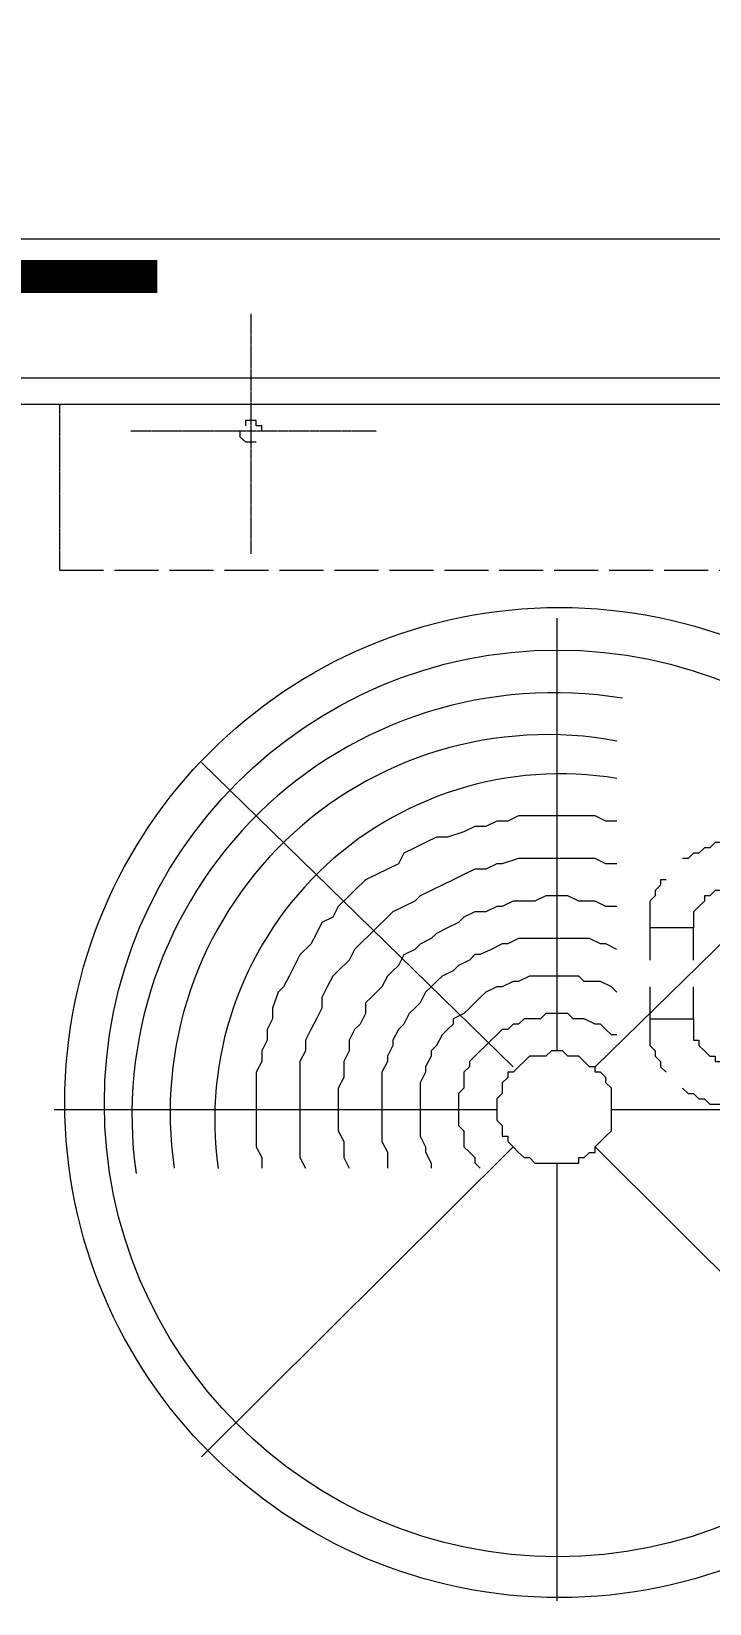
# Model space of a CAD drawing. Header units: metres. Extents: x 841183 to 1048542, y 259326 to 317714.
# Drawn here: x 1010203 to 1010820, y 308515 to 309943 of the extents above; entities that cross this region are included whole.
import ezdxf

# ---------------------------------------------------------------- set-up
doc = ezdxf.new("R2010")
doc.units = ezdxf.units.M
doc.header["$PDMODE"] = 34
doc.linetypes.add('HIDDEN', pattern=[0.375, 0.25, -0.125])
doc.linetypes.add('PDF_IMPORT', pattern=[1, 0.8, -0.2])
doc.layers.add('A-REFLECT DOWN', color=252, linetype='Continuous', transparency=0.6)
doc.layers.add('PDF2_Geometry', color=7, linetype='Continuous')
doc.layers.add('RETURN AIR DUCT', color=160, linetype='HIDDEN')
doc.styles.get("Standard").update_dxf_attribs({"font": 'ARIALN.TTF'})
doc.dimstyles.get("Standard").update_dxf_attribs({"dimtxt": 200, "dimasz": 150, "dimexe": 150, "dimexo": 150, "dimgap": 100, "dimtad": 0, "dimtih": 1, "dimtoh": 1, "dimdec": 0, "dimzin": 0, "dimdsep": 46, "dimtxsty": 'Standard', "dimcen": 0.09, "dimadec": 0, "dimazin": 0, "dimtfac": 1, "dimtdec": 0, "dimtofl": 0, "dimtmove": 0, "dimatfit": 3, "dimfxl": 1, "dimtolj": 1, "dimtzin": 0, "dimarcsym": 0})

# ---------------------------------------------------------------- blocks, each defined once
blk = doc.blocks.new('A$C46a051ea')
at = {"layer": 'PDF2_Geometry', "lineweight": 5}
for points in [[(4910.4, 1242.5), (2778.3, 1242.5), (-1744.5, 1242.5)], [(4910.5, 1242.5), (4910.5, 1092.1), (2778.3, 1092.1)], [(2778.3, 1116.3), (4910.4, 1116.3)], [(3041.7, 1067.8), (3041.7, 1072.6), (3036.7, 1072.6), (3036.7, 1077.5), (3031.8, 1077.5), (3026.8, 1077.5), (3026.8, 1072.6)], [(3021.8, 1067.8), (3021.8, 1062.9), (3026.8, 1058.1), (3031.8, 1058.1), (3036.7, 1058.1)], [(3310.1, 897.9), (3310.1, 504.8)], [(2987, 766.9), (3270.3, 490.2)], [(3344.9, 490.2), (3628.2, 766.9)], [(3364.8, 713.5), (3354.8, 713.5), (3344.9, 718.3), (3330, 718.3), (3320, 718.3), (3310.1, 718.3), (3300.1, 718.3), (3285.2, 718.3), (3275.3, 718.3), (3265.4, 713.5), (3255.4, 713.5), (3245.5, 708.6), (3235.5, 708.6), (3225.6, 703.8), (3210.7, 698.9), (3200.7, 698.9), (3190.8, 694.1), (3180.9, 689.2), (3170.9, 684.4), (3166, 674.6), (3156, 669.8), (3146.1, 664.9), (3136.1, 660.1), (3126.2, 650.4), (3121.2, 645.5), (3111.3, 635.8), (3106.3, 626.1), (3096.4, 621.3), (3091.4, 611.5), (3086.4, 601.8), (3076.5, 592.1), (3071.5, 582.4), (3066.6, 572.7), (3061.6, 563), (3056.6, 558.2), (3051.6, 543.6), (3051.6, 533.9), (3046.7, 524.2), (3046.7, 514.5), (3041.7, 504.8), (3041.7, 495.1), (3036.7, 485.4), (3036.7, 470.8), (3036.7, 461.1), (3036.7, 451.4), (3036.7, 441.7), (3036.7, 427.1), (3036.7, 417.4), (3041.7, 407.7), (3041.7, 398)], [(3474.1, 655.3), (3474.1, 694.1), (3469.1, 694.1), (3459.2, 694.1), (3454.2, 694.1), (3449.2, 689.2), (3444.3, 689.2), (3439.3, 684.4), (3434.3, 684.4), (3429.4, 679.5), (3424.4, 679.5)], [(3364.8, 674.7), (3354.8, 674.7), (3344.9, 679.5), (3334.9, 679.5), (3325, 679.5), (3315.1, 679.5), (3305.1, 679.5), (3295.2, 679.5), (3285.2, 679.5), (3275.3, 679.5), (3260.4, 674.7), (3255.4, 674.7), (3245.5, 669.8), (3235.5, 669.8), (3225.6, 665), (3215.7, 660.1), (3205.7, 655.2), (3195.8, 650.4), (3185.8, 645.5), (3180.9, 640.7), (3170.9, 635.8), (3161, 631), (3156, 626.1), (3146.1, 616.4), (3141.1, 611.6), (3131.2, 601.9), (3126.2, 597), (3121.2, 587.3), (3111.3, 577.6), (3106.3, 572.7), (3101.3, 563), (3096.4, 553.3), (3096.4, 543.6), (3091.4, 533.9), (3086.4, 524.2), (3081.5, 514.5), (3081.5, 504.8), (3076.5, 495.1), (3076.5, 485.4), (3076.5, 475.7), (3076.5, 466), (3076.5, 456.2), (3076.5, 446.5), (3076.5, 436.8), (3076.5, 427.1), (3076.5, 417.4), (3076.5, 407.7), (3081.5, 398)], [(3409.5, 660.1), (3404.5, 660.1), (3404.5, 655.2), (3399.5, 650.4), (3399.5, 645.5), (3394.6, 640.7), (3394.6, 631), (3394.6, 626.1), (3394.6, 621.3), (3394.6, 616.4)], [(3364.8, 635.8), (3354.8, 635.8), (3344.9, 640.7), (3334.9, 640.7), (3330, 640.7), (3320, 645.5), (3310.1, 645.5), (3300.1, 645.5), (3290.2, 640.7), (3280.3, 640.7), (3270.3, 640.7), (3260.4, 635.8), (3255.4, 635.8), (3245.5, 631), (3235.5, 631), (3225.6, 626.1), (3220.6, 621.3), (3210.7, 616.4), (3200.7, 611.5), (3195.8, 606.7), (3185.8, 601.8), (3180.9, 597), (3170.9, 592.1), (3166, 582.4), (3161, 577.6), (3156, 572.7), (3151, 563), (3141.1, 553.3), (3136.1, 548.5), (3136.1, 538.7), (3131.2, 529), (3126.2, 524.2), (3121.2, 514.5), (3121.2, 504.8), (3116.3, 495.1), (3116.3, 490.2), (3116.3, 480.5), (3111.3, 470.8), (3111.3, 461.1), (3111.3, 451.4), (3111.3, 441.7), (3111.3, 432), (3116.3, 422.3), (3116.3, 417.4), (3116.3, 407.7), (3121.2, 398)], [(3474.1, 655.2), (3469.1, 655.2), (3464.2, 655.2), (3459.2, 650.4), (3454.2, 650.4), (3449.2, 645.5), (3444.3, 645.5), (3444.3, 640.7), (3439.3, 635.8), (3434.3, 631), (3434.3, 626.1), (3434.3, 621.3), (3434.3, 616.4)], [(3434.4, 616.4), (3394.6, 616.4)], [(3394.6, 616.4), (3394.6, 587.3)], [(3434.4, 587.3), (3434.4, 616.4)], [(3364.8, 597), (3354.8, 601.9), (3349.8, 601.9), (3339.9, 606.7), (3330, 606.7), (3325, 606.7), (3315.1, 606.7), (3305.1, 606.7), (3300.1, 606.7), (3290.2, 606.7), (3285.2, 606.7), (3275.3, 606.7), (3265.4, 601.9), (3260.4, 601.9), (3250.4, 597), (3240.5, 592.2), (3235.5, 592.2), (3230.6, 587.3), (3220.6, 582.4), (3215.7, 577.6), (3205.7, 572.7), (3200.7, 567.9), (3195.8, 563), (3190.8, 558.2), (3185.8, 548.5), (3180.9, 543.6), (3175.9, 538.8), (3170.9, 529.1), (3166, 524.2), (3161, 514.5), (3161, 509.6), (3156, 499.9), (3156, 495.1), (3151, 485.4), (3151, 475.7), (3151, 470.8), (3151, 461.1), (3151, 451.4), (3151, 446.5), (3151, 436.8), (3151, 427.1), (3151, 422.3), (3156, 412.6), (3156, 402.9), (3156, 398)], [(3364.8, 558.2), (3359.8, 563), (3349.8, 567.9), (3344.9, 567.9), (3334.9, 567.9), (3330, 572.7), (3320, 572.7), (3315.1, 572.7), (3305.1, 572.7), (3300.1, 572.7), (3290.2, 572.7), (3285.2, 572.7), (3275.3, 567.9), (3270.3, 567.9), (3260.4, 563), (3255.4, 563), (3245.5, 558.2), (3240.5, 553.3), (3235.5, 548.5), (3230.6, 543.6), (3225.6, 538.7), (3215.7, 533.9), (3215.7, 529), (3210.7, 524.2), (3205.7, 519.3), (3200.7, 509.6), (3195.8, 504.8), (3195.8, 499.9), (3190.8, 490.2), (3190.8, 485.4), (3185.8, 475.7), (3185.8, 470.8), (3185.8, 461.1), (3185.8, 456.2), (3185.8, 446.5), (3185.8, 441.7), (3185.8, 432), (3185.8, 427.1), (3190.8, 417.4), (3190.8, 412.6), (3195.8, 402.8), (3195.8, 398)], [(3394.6, 563), (3394.6, 533.9)], [(3434.4, 533.9), (3434.4, 563)], [(3364.8, 519.4), (3359.8, 519.4), (3354.8, 524.2), (3349.8, 529.1), (3344.9, 529.1), (3334.9, 533.9), (3330, 533.9), (3325, 533.9), (3320, 538.8), (3310.1, 538.8), (3305.1, 538.8), (3300.1, 538.8), (3295.2, 533.9), (3285.2, 533.9), (3280.3, 533.9), (3275.3, 529.1), (3270.3, 529.1), (3265.4, 524.2), (3260.4, 524.2), (3255.4, 519.4), (3250.4, 514.5), (3245.5, 509.6), (3240.5, 504.8), (3235.5, 499.9), (3230.6, 495.1), (3230.6, 490.2), (3225.6, 485.4), (3225.6, 480.5), (3225.6, 470.8), (3220.6, 466), (3220.6, 461.1), (3220.6, 456.3), (3220.6, 446.5), (3220.6, 441.7), (3220.6, 436.8), (3225.6, 432), (3225.6, 422.3), (3225.6, 417.4), (3230.6, 412.6), (3235.5, 407.7), (3235.5, 402.9), (3240.5, 398)], [(3394.6, 533.9), (3434.4, 533.9), (3434.4, 529), (3434.4, 524.2), (3434.4, 519.3), (3434.4, 514.5), (3439.3, 514.5), (3439.3, 509.6), (3444.3, 504.8), (3449.3, 499.9), (3454.2, 499.9), (3454.2, 495.1), (3459.2, 495.1), (3464.2, 495.1), (3469.1, 495.1), (3474.1, 495.1)], [(3394.6, 533.9), (3394.6, 529), (3394.6, 519.3), (3394.6, 514.5), (3394.6, 509.6), (3399.6, 504.8), (3399.6, 499.9), (3404.5, 495.1), (3404.5, 490.2), (3409.5, 485.4)], [(3424.4, 470.8), (3429.4, 465.9), (3434.4, 465.9), (3439.3, 461.1), (3444.3, 461.1), (3449.3, 456.2), (3454.2, 456.2), (3459.2, 456.2), (3469.1, 456.2), (3474.1, 456.2)], [(2852.8, 451.4), (3255.4, 451.4)], [(3359.8, 451.4), (3762.4, 451.4)], [(2987, 135.9), (3270.3, 417.4)], [(3344.9, 417.4), (3628.2, 135.9)], [(3310.1, 402.9), (3310.1, 4.9)]]:
    blk.add_lwpolyline(points, dxfattribs=at)
at = {"layer": 'PDF2_Geometry', "linetype": 'PDF_IMPORT', "lineweight": 5, "ltscale": 0.027907}
blk.add_lwpolyline([(3031.8, 1174.6), (3031.8, 956.2)], dxfattribs=at)
at = {"layer": 'PDF2_Geometry', "linetype": 'PDF_IMPORT', "lineweight": 5, "ltscale": 0.023256}
blk.add_lwpolyline([(2857.8, 1092.1), (2857.8, 941.6)], dxfattribs=at)
at = {"layer": 'PDF2_Geometry', "linetype": 'PDF_IMPORT', "lineweight": 5, "ltscale": 0.028577}
blk.add_lwpolyline([(3146.1, 1067.8), (2922.4, 1067.8)], dxfattribs=at)
at = {"layer": 'PDF2_Geometry', "linetype": 'PDF_IMPORT', "lineweight": 5, "ltscale": 50}
blk.add_lwpolyline([(2857.8, 941.6), (4686.8, 941.6)], dxfattribs=at)
at = {"layer": 'PDF2_Geometry', "lineweight": 5}
blk.add_lwpolyline([(3359.8, 451.4), (3359.8, 456.2), (3359.8, 461.1), (3359.8, 465.9), (3359.8, 470.8), (3354.8, 475.6), (3354.8, 480.5), (3349.9, 485.4), (3344.9, 485.4), (3344.9, 490.2), (3339.9, 490.2), (3335, 495.1), (3330, 499.9), (3325, 499.9), (3320, 499.9), (3315.1, 504.8), (3310.1, 504.8), (3305.1, 504.8), (3300.2, 499.9), (3295.2, 499.9), (3290.2, 499.9), (3285.2, 499.9), (3280.3, 495.1), (3275.3, 490.2), (3270.3, 485.4), (3265.4, 485.4), (3265.4, 480.5), (3260.4, 475.6), (3260.4, 470.8), (3260.4, 465.9), (3255.4, 461.1), (3255.4, 456.2), (3255.4, 451.4), (3255.4, 446.5), (3255.4, 441.7), (3260.4, 436.8), (3260.4, 432), (3260.4, 427.1), (3265.4, 427.1), (3265.4, 422.3), (3270.3, 417.4), (3275.3, 412.5), (3280.3, 407.7), (3285.2, 407.7), (3290.2, 402.8), (3295.2, 402.8), (3300.2, 402.8), (3305.1, 402.8), (3310.1, 402.8), (3315.1, 402.8), (3320, 402.8), (3325, 402.8), (3330, 402.8), (3330, 407.7), (3335, 407.7), (3339.9, 412.5), (3344.9, 412.5), (3344.9, 417.4), (3349.9, 422.3), (3354.8, 427.1), (3359.8, 432), (3359.8, 436.8), (3359.8, 441.7), (3359.8, 446.5)], close=True, dxfattribs=at)
for centre, radius in [((3312.5, 457.8), 449.9), ((3310.6, 457), 412)]:
    blk.add_circle(centre, radius, dxfattribs=at)
for centre, radius, start, end in [((3307.6, 446.3), 383.9, 80.6853, 187.9553), ((3301.7, 448.8), 343.3, 79.4221, 188.5071), ((3313.3, 442.1), 314.4, 80.5717, 188.0689)]:
    blk.add_arc(centre, radius, start, end, dxfattribs=at)
blk = doc.blocks.new('A$C73141abc')
at = {"layer": 'RETURN AIR DUCT', "const_width": 30}
blk.add_lwpolyline([(168.4, -63.1), (-1081.6, -63.1), (-1087.8, -10401.7)], dxfattribs=at)
blk.add_blockref('A$C46a051ea', (-2778.3, -1271.6))
blk = doc.blocks.new('*D101')
at = {"color": 0, "lineweight": -2, "transparency": 16777216}
for p, q in [((1005626.6, 309933.9), (1005627.9, 310217.1)), ((1012281.6, 309904.7), (1012282.9, 310187.9)), ((1005777.2, 310066.4), (1006611.5, 310062.8)), ((1012132.2, 310038.6), (1007303.4, 310059.7))]:
    blk.add_line(p, q, dxfattribs=at)
at = {"color": 0, "transparency": 16777216}
for points in [[(1005777.3, 310091.4), (1005777.1, 310041.4), (1005627.2, 310067.1)], [(1012132.3, 310063.6), (1012132.1, 310013.6), (1012282.2, 310037.9)]]:
    blk.add_solid(points, dxfattribs=at)
at = {"layer": 'Defpoints', "color": 0, "transparency": 16777216}
for p in [(1012282.2, 310037.9), (1005626, 309783.9, -68.1), (1012281, 309754.7, -68.1)]:
    blk.add_point(p, dxfattribs=at)
at = {"color": 0, "transparency": 16777216, "insert": (1006957.4, 310061.3), "char_height": 200, "attachment_point": 5}
blk.add_mtext('\\A1;6655', dxfattribs=at)
blk = doc.blocks.new('A$C10b3fa2f')
at = {"layer": 'A-REFLECT DOWN'}
h = blk.add_hatch(dxfattribs=at)
h.set_pattern_fill('AR-HBONE', color=256, scale=75, style=0)
h.set_pattern_definition([(45, (-872853.3, -501345.44), (0, 424.26407), [900, -300]), (135, (-872641.16, -501133.3), (3e-14, 424.26407), [900, -300])])
h.paths.add_polyline_path([(-40951.9, -7637.1), (-40445.1, -7637.1), (-40278.2, -7926.1), (-40445.1, -8215.1), (-40951.9, -8215.1), (-41118.8, -7926.1)])
edge = h.paths.add_edge_path()
edge.add_line((-40250.6, -6912.7), (-42275.6, -6912.7))
edge.add_line((-42275.6, -6912.7), (-42275.6, -105.8))
edge.add_line((-42275.6, -105.8), (-42275.6, 38.9))
edge.add_line((-42275.6, 38.9), (-43125, 38.9))
edge.add_line((-43125, 38.9), (-43125, -30517.1))
edge.add_line((-43125, -30517.1), (-43000, -30517.1))
edge.add_line((-43000, -30517.1), (-43000, -32386.1))
edge.add_line((-43000, -32386.1), (-6450, -32386.1))
edge.add_arc((-6450, -25886.1), 6500, 270, 360)
edge.add_line((50, -25886.1), (50, -22117.5))
edge.add_line((50, -22117.5), (-3025.4, -22117.5))
edge.add_line((-3025.4, -22117.5), (-3025.4, -31367.5))
edge.add_line((-3025.4, -31367.5), (-37875.6, -31367.3))
edge.add_line((-37875.6, -31367.3), (-37875.6, -22117.5))
edge.add_line((-37875.6, -22117.5), (-40250.6, -22117.5))
edge.add_line((-40250.6, -22117.5), (-40250.6, -6912.7))

msp = doc.modelspace()

# ---------------------------------------------------------------- block references
at = {"color": 2}
msp.add_blockref('A$C10b3fa2f', (1038100.4, 311684, -216), dxfattribs=at)

# ---------------------------------------------------------------- next in the draw order: block references
msp.add_blockref('A$C73141abc', (1010148.8, 309783.8, -104.6))

# ---------------------------------------------------------------- next in the draw order: dimensions: what is measured, and where the dimension line sits
dim = msp.add_linear_dim(base=(1012282.2, 310037.9, -36.5), p1=(1005626, 309783.9, -104.6), p2=(1012281, 309754.7, -104.6), angle=359.7489, dimstyle='Standard')
dim.commit()
dim.dimension.update_dxf_attribs({"geometry": '*D101', "text_midpoint": (1006957.4, 310061.3, -36.5), "dimtype": 161})

doc.saveas('drawing.dxf')
